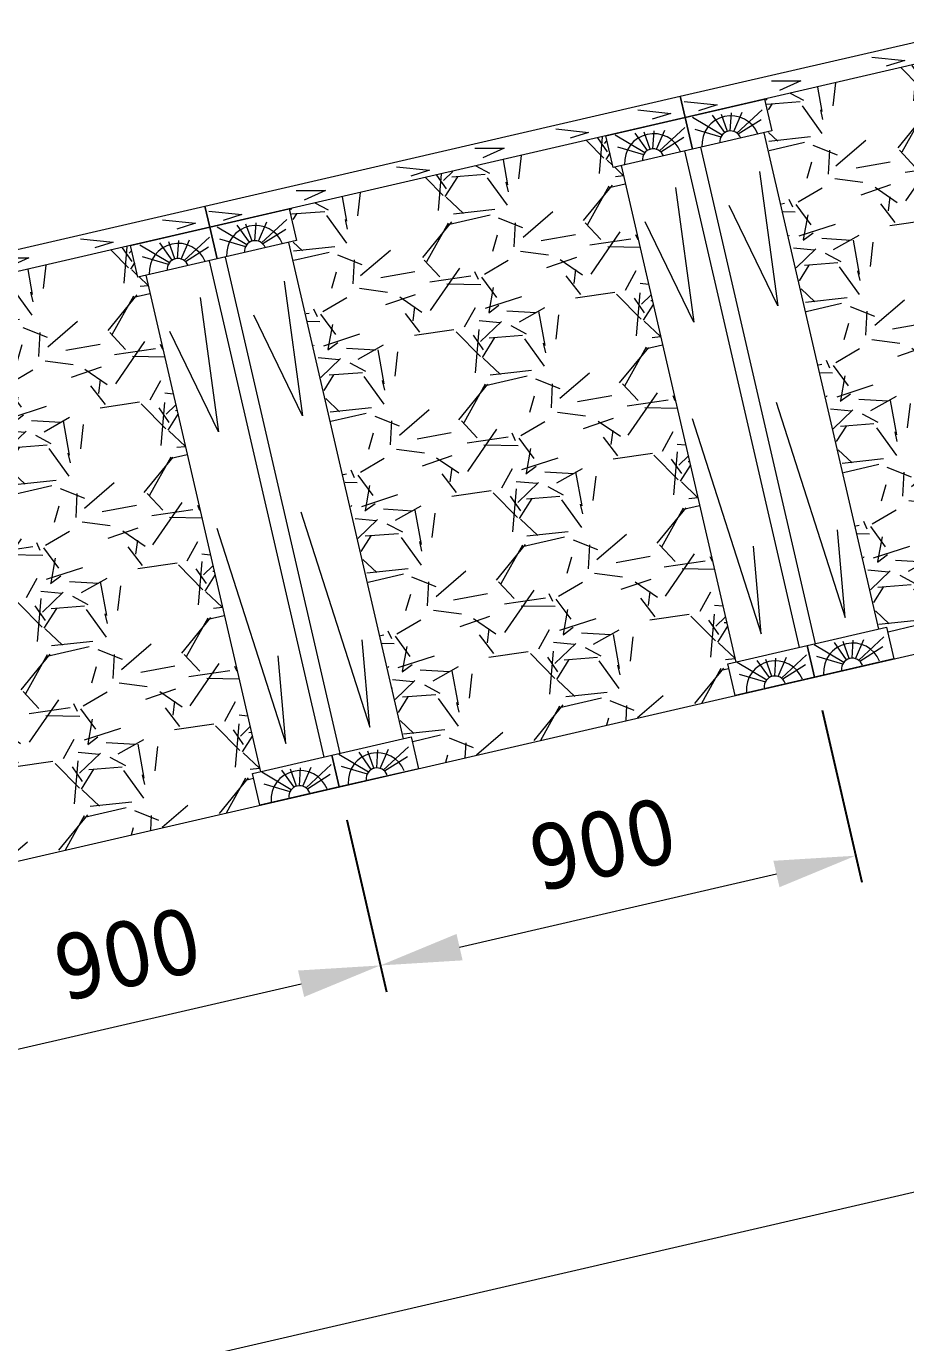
# Model space of a CAD drawing. Header units: millimetres. Extents: x 1757 to 4342, y -1901 to 53.
# Drawn here: x 3763.76 to 3779.98, y -524.61 to -500.32 of the extents above; entities that cross this region are included whole.
import ezdxf

# ---------------------------------------------------------------- set-up
doc = ezdxf.new("R2010")
doc.units = ezdxf.units.MM
doc.header["$LTSCALE"] = 0.1
doc.styles.add('стиль', font='TAHOMA.TTF')
doc.dimstyles.new('Копия DIN', dxfattribs={"dimtxt": 2, "dimasz": 2.5, "dimexe": 0.5, "dimexo": 0.625, "dimtad": 0, "dimdec": 0, "dimlfac": 100, "dimzin": 4, "dimdsep": 46, "dimtxsty": 'стиль', "dimcen": 2.5, "dimclre": 256, "dimclrt": 256, "dimadec": 0, "dimazin": 2, "dimtfac": 1, "dimtdec": 0, "dimtmove": 0, "dimatfit": 3, "dimfxl": 1.25, "dimtvp": 1, "dimtolj": 1, "dimtzin": 0, "dimlwd": 0, "dimarcsym": 0})

# ---------------------------------------------------------------- blocks, each defined once
blk = doc.blocks.new('223')
at = {"color": 7, "lineweight": 15}
for points in [[(3696.820343833757, -1073.215251530896), (3696.820984077176, -1073.615251530896), (3687.820984077176, -1073.615251530896), (3687.820632248237, -1073.215251530896), (3696.820343833757, -1073.215251530896)], [(3687.870451148361, -1073.322821691869), (3688.446153862564, -1073.520907086582), (3688.087514424971, -1073.54921320907)], [(3689.52205326575, -1073.313386317707), (3690.050576532691, -1073.4360117042), (3689.625866959328, -1073.520907086582)], [(3691.428500036754, -1073.303950943544), (3692.004202750957, -1073.502036338258), (3691.645563313365, -1073.530342460745)], [(3692.910218324802, -1073.29452706192), (3693.438741591743, -1073.417152448414), (3693.01403201838, -1073.502047830796)], [(3694.44665705773, -1073.285091687758), (3695.022359771932, -1073.483177082471), (3694.66372033434, -1073.511483204959)], [(3696.002911849634, -1073.285091687758), (3696.578614563836, -1073.483177082471), (3696.219975126244, -1073.511483204959)]]:
    blk.add_lwpolyline(points, dxfattribs=at)
blk = doc.blocks.new('*D402')
at = {"linetype": 'ByBlock', "lineweight": -2}
for p, q in [((3826.607603982076, -501.8162463849882), (3828.756116674037, -511.1224772758131)), ((3752.128420852812, -519.0131220654713), (3754.276494867881, -528.3174528379169))]:
    blk.add_line(p, q, dxfattribs=at)
at = {"color": 0, "linetype": 'ByBlock', "lineweight": 0}
blk.add_line((3827.182086049687, -510.9727188249362), (3755.625574437887, -527.4928412240083), dxfattribs=at)
at = {"color": 0, "lineweight": 15}
for points in [[(3827.125848286102, -510.72912630874), (3827.238323813273, -511.2163113411327), (3828.643641146866, -510.6352922434204)], [(3755.569336674301, -527.2492487078121), (3755.681812201472, -527.7364337402048), (3754.164019340709, -527.8302678055242)]]:
    blk.add_solid(points, dxfattribs=at)
at = {"layer": 'Defpoints', "color": 0, "lineweight": 15}
for p in [(3826.467009573111, -501.2072650944973), (3751.987826443848, -518.4041407749804), (3754.164019340709, -527.8302678055242)]:
    blk.add_point(p, dxfattribs=at)
at = {"lineweight": 0, "insert": (3791.122830269926, -518.0156354170174), "char_height": 1.2, "attachment_point": 5, "rotation": 13.000000000000274, "style": 'стиль'}
blk.add_mtext('\\A1;15000', dxfattribs=at)
blk = doc.blocks.new('*D409')
at = {"linetype": 'ByBlock', "lineweight": -2}
for p, q in [((3778.436412602014, -512.9394435981868), (3779.168487123307, -516.1104067253458)), ((3769.667082018947, -514.9640030872808), (3770.39915654024, -518.1349662144405))]:
    blk.add_line(p, q, dxfattribs=at)
at = {"color": 0, "linetype": 'ByBlock', "lineweight": 0}
blk.add_line((3771.748236110246, -517.3103546005322), (3777.594456498957, -515.9606482744691), dxfattribs=at)
at = {"color": 0, "lineweight": 0}
for points in [[(3777.538218735371, -515.7170557582729), (3777.650694262543, -516.2042407906654), (3779.056011596135, -515.6232216929533)], [(3771.69199834666, -517.0667620843359), (3771.804473873832, -517.5539471167284), (3770.286681013068, -517.647781182048)]]:
    blk.add_solid(points, dxfattribs=at)
at = {"layer": 'Defpoints', "color": 0, "lineweight": 0}
for p in [(3778.295818193049, -512.3304623076959), (3769.526487609982, -514.35502179679), (3779.056011596135, -515.6232216929533)]:
    blk.add_point(p, dxfattribs=at)
at = {"lineweight": 0, "insert": (3774.390346330741, -515.4183568300455), "char_height": 1.2, "attachment_point": 5, "rotation": 13.000000000000274, "style": 'стиль'}
blk.add_mtext('\\A1;900', dxfattribs=at)
blk = doc.blocks.new('*D410')
at = {"linetype": 'ByBlock', "lineweight": -2}
for p, q in [((3769.667082018947, -514.9640030872814), (3770.39915654024, -518.1349662144399)), ((3760.89775143588, -516.9885625763759), (3761.629825957173, -520.1595257035347))]:
    blk.add_line(p, q, dxfattribs=at)
at = {"color": 0, "linetype": 'ByBlock', "lineweight": 0}
blk.add_line((3762.978905527179, -519.3349140896263), (3768.82512591589, -517.9852077635633), dxfattribs=at)
at = {"color": 0, "lineweight": 0}
for points in [[(3768.768888152304, -517.741615247367), (3768.881363679476, -518.2288002797595), (3770.286681013068, -517.6477811820474)], [(3762.922667763592, -519.09132157343), (3763.035143290765, -519.5785066058226), (3761.517350430001, -519.6723406711421)]]:
    blk.add_solid(points, dxfattribs=at)
at = {"layer": 'Defpoints', "color": 0, "lineweight": 0}
for p in [(3769.526487609982, -514.3550217967905), (3760.757157026915, -516.379581285885), (3770.286681013068, -517.6477811820474)]:
    blk.add_point(p, dxfattribs=at)
at = {"lineweight": 0, "insert": (3765.621015747673, -517.4429163191396), "char_height": 1.2, "attachment_point": 5, "rotation": 13.000000000000274, "style": 'стиль'}
blk.add_mtext('\\A1;900', dxfattribs=at)

msp = doc.modelspace()

# ---------------------------------------------------------------- hatches: boundary and pattern name
at = {"lineweight": 0}
h = msp.add_hatch(dxfattribs=at)
h.set_pattern_fill('GRAVEL', scale=0.12, angle=13, style=0)
h.set_pattern_definition([(241.0128, (-4.833270692016413, -269.8718905541328), (-17.58819494249036, -32.21416363058341), [0.4100652, -40.5966]), (197.9697, (-5.031994806824059, -270.2305871231069), (34.95297116549519, 11.19768207267192), [0.7036859999999999, -69.6648]), (145.5104, (-5.701354180768249, -270.4476844093936), (37.24094428247516, -25.81220829623099), [0.4961783999999999, -49.12164]), (280.2737000000001, (-6.688194660770023, -271.4575582160795), (-10.74314479849951, 60.08322787251495), [0.640806, -63.43968]), (305.8337, (-6.573906789480134, -272.0880895152836), (-23.07725638678619, 32.21031595157609), [0.6283608, -62.20776]), (10.27370000000003, (-6.206042738291217, -272.5975146421108), (-60.08322787251495, -10.7431447984995), [0.6408059999999993, -63.43967999999995]), (50.6942, (-5.575511439087222, -272.4832267708211), (-31.75196181481455, -38.61223930807346), [0.8474327999999999, -83.89572000000001]), (85.2553, (-5.038698486763678, -271.8275039990511), (5.704879012209489, 70.13694330911872), [0.800064, -79.20636]), (134.4296, (-4.972520793576223, -271.0301819445936), (-32.67249587382036, 33.12318611124353), [0.6429756, -63.6546]), (188.2364, (-5.422624735352656, -270.5710251417503), (33.35429824975815, 4.572300939786578), [0.7340555999999997, -35.96867999999998]), (235.3974, (-6.149108941417126, -270.6761837378746), (-28.09641142421381, -40.89644704212396), [0.9492936, -93.98016]), (151.8141, (-3.741156994742596, -270.8084627101505), (-24.90304501330312, 13.01969969616186), [0.324006, -32.07671999999999]), (184.4692, (-4.026742948294668, -270.6554231782191), (39.97968559453464, 2.973672089783056), [0.6164183999999997, -61.02551999999999]), (238, (-4.641288464196805, -270.7034569422232), (0.6856503462908407, -2.969877933153356), [0.4310508, -3.879468]), (216.1986, (-4.931458158856458, -270.3950669042821), (13.47814222086082, 9.368051587626155), [0.2321292, -22.98071999999999]), (304.8014, (-5.118780231469827, -270.5321588599609), (-5.02683580692459, 8.223994317254894), [0.3282791999999999, -16.08576]), (43.96380000000001, (-4.931419951807129, -270.8017208231619), (7.538327769717316, 7.996714812762255), [0.5331839999999998, -17.23955999999999]), (174.5651, (-4.547646531415012, -270.4315840049439), (6.625412419377722, -1.598573287552151), [0.3855444, -9.253079999999999]), (29.38950000000002, (-6.841310606799652, -270.9298363318721), (27.64186779806208, 15.76613325918954), [0.5401056000000001, -53.47056]), (83.3462, (-6.370713554712438, -270.6647816956801), (-4.337338442745307, -35.41122894575053), [0.4531188, -44.85863999999999]), (306.1986, (-4.684776694142784, -269.8376080134508), (-9.368051587626155, 13.47814222086083), [0.4642559999999997, -22.74863999999998]), (356.6105, (-4.410592782785443, -270.2122521586776), (-31.75576412274719, 2.053109420490301), [0.5401055999999997, -53.47055999999998]), (352.444, (-6.416207102342923, -272.7711619055007), (-16.22071818296562, 2.511494384145234), [0.520842, -25.52124]), (307.7751, (-5.899887260330161, -272.8396505727662), (-22.39152062980837, 29.2404182836118), [0.4364063999999998, -43.20431999999997]), (79.80140000000002, (-3.969427080928199, -272.8006314627798), (2.511520330436808, 16.22075750093006), [0.4642559999999999, -22.74864]), (30.354, (-3.887225397390011, -272.3437092199163), (-35.86584241260537, -20.79296297022307), [0.5109395999999999, -50.58287999999999]), (82.44400000000002, (-5.424668260086037, -273.1366003614635), (-2.511494384145243, -16.22071818296562), [0.2604216, -25.78176]), (114.3098999999999, (-4.14761987837619, -272.8417705115983), (-5.712459769435964, 11.19383435435863), [0.155418, -15.3864]), (178.9638, (-4.21160121863295, -272.7001330218613), (9.595295760355823, -0.912920931238967), [0.6283607999999994, -11.93885999999999]), (199.0090000000001, (-4.839859750808046, -272.6887691867162), (29.01310656745176, 9.826371047746605), [0.5823204, -57.64968]), (316.6901, (-4.869711378579723, -271.0690100193337), (-4.341181280596862, 5.254103135894768), [0.4395888, -10.550136]), (6.157199999999976, (-4.549842884345708, -271.3705435491383), (51.85928792457701, 5.716282134958152), [0.7674683999999999, -75.97919999999999]), (73.94540000000002, (-3.786803370569942, -271.2882272444523), (-7.079947942851582, -23.53170701369902), [0.3138096, -31.06728]), (103, (-3.700017945924174, -270.9866555075984), (-3.655530771105497, 2.284229143825296), [0.1828799999999998, -2.865119999999997]), (133.2564, (-4.919826874366208, -272.6133858042649), (16.67904792711359, -18.04655177516438), [0.4234403999999999, -41.92068]), (61.01279999999999, (-5.209996569025861, -272.3049957663239), (17.58819494249036, 32.21416363058342), [0.8201316, -40.18656]), (13, (-4.812548339410114, -271.5876026283756), (2.284229143825296, 3.655530771105497), [0.79248, -2.25552]), (338.3048000000001, (-4.04037955046897, -271.4093334168292), (-34.4983042691495, 13.93266542230372), [0.4819319999999997, -47.71115999999996]), (267.0546, (-3.592586582770764, -271.5874880072279), (-0.2272777458141597, -12.56520069209301), [0.4437948, -21.74604]), (220.646, (-3.615390667159772, -272.0306972338186), (-49.5711869233747, -42.72617913639834), [0.7225739999999999, -71.535]), (188.4261, (-4.163643868727377, -272.5013707000043), (-39.29409583524728, -5.943597041274939), [0.7644347999999997, -75.67895999999998]), (188.4261, (-4.163643868727377, -272.5013707000043), (-39.29409583524728, -5.943597041274939), [0.7644347999999997, -75.67895999999998])])
h.paths.add_polyline_path([(3781.942756928123, -500.6149509131329), (3784.301708317078, -510.9400976315295), (3785.598826002993, -510.6406344177057), (3785.463446038494, -510.0542393676186), (3785.610076513323, -510.0203870551308), (3783.497715072005, -500.8707444342934), (3783.350350581253, -500.9047662077095), (3783.215598820689, -500.3210922078073)])
h.paths.add_polyline_path([(3782.626337710518, -511.3268874129309), (3780.267386321563, -501.0017406945346), (3777.396745166589, -501.6644804253536), (3777.533656315155, -502.2575077622863), (3777.384485569535, -502.2919465424965), (3779.493886990551, -511.4287679068062), (3779.631561751506, -511.3969831837811), (3779.767742348305, -511.986846153365)])
h = msp.add_hatch(dxfattribs=at)
h.set_pattern_fill('GRAVEL', scale=0.12, angle=13, style=0)
h.set_pattern_definition([(241.0128, (-13.60260127508309, -271.8964500432276), (-17.58819494249036, -32.21416363058341), [0.4100652, -40.5966]), (197.9697, (-13.80132538989074, -272.2551466122017), (34.95297116549519, 11.19768207267192), [0.7036859999999999, -69.6648]), (145.5104, (-14.47068476383492, -272.4722438984882), (37.24094428247516, -25.81220829623099), [0.4961783999999999, -49.12164]), (280.2737000000001, (-15.45752524383624, -273.4821177051742), (-10.74314479849951, 60.08322787251495), [0.640806, -63.43968]), (305.8337, (-15.34323737254681, -274.1126490043783), (-23.07725638678619, 32.21031595157609), [0.6283608, -62.20776]), (10.27370000000003, (-14.97537332135789, -274.6220741312055), (-60.08322787251495, -10.7431447984995), [0.6408059999999993, -63.43967999999995]), (50.6942, (-14.3448420221539, -274.5077862599157), (-31.75196181481455, -38.61223930807346), [0.8474327999999999, -83.89572000000001]), (85.2553, (-13.80802906983035, -273.8520634881459), (5.704879012209489, 70.13694330911872), [0.800064, -79.20636]), (134.4296, (-13.7418513766429, -273.0547414336883), (-32.67249587382036, 33.12318611124353), [0.6429756, -63.6546]), (188.2364, (-14.19195531841933, -272.5955846308449), (33.35429824975815, 4.572300939786578), [0.7340555999999997, -35.96867999999998]), (235.3974, (-14.9184395244838, -272.7007432269693), (-28.09641142421381, -40.89644704212396), [0.9492936, -93.98016]), (151.8141, (-12.51048757780927, -272.8330221992452), (-24.90304501330312, 13.01969969616186), [0.324006, -32.07671999999999]), (184.4692, (-12.79607353136134, -272.6799826673138), (39.97968559453464, 2.973672089783056), [0.6164183999999997, -61.02551999999999]), (238, (-13.41061904726348, -272.7280164313179), (0.6856503462908407, -2.969877933153356), [0.4310508, -3.879468]), (216.1986, (-13.70078874192313, -272.4196263933768), (13.47814222086082, 9.368051587626155), [0.2321292, -22.98071999999999]), (304.8014, (-13.8881108145365, -272.5567183490556), (-5.02683580692459, 8.223994317254894), [0.3282791999999999, -16.08576]), (43.96380000000001, (-13.70075053487381, -272.8262803122565), (7.538327769717316, 7.996714812762255), [0.5331839999999998, -17.23955999999999]), (174.5651, (-13.31697711448169, -272.4561434940387), (6.625412419377722, -1.598573287552151), [0.3855444, -9.253079999999999]), (29.38950000000002, (-15.61064118986633, -272.9543958209669), (27.64186779806208, 15.76613325918954), [0.5401056000000001, -53.47056]), (83.3462, (-15.14004413777911, -272.6893411847748), (-4.337338442745307, -35.41122894575053), [0.4531188, -44.85863999999999]), (306.1986, (-13.45410727720946, -271.8621675025455), (-9.368051587626155, 13.47814222086083), [0.4642559999999997, -22.74863999999998]), (356.6105, (-13.17992336585212, -272.2368116477722), (-31.75576412274719, 2.053109420490301), [0.5401055999999997, -53.47055999999998]), (352.444, (-15.1855376854096, -274.7957213945954), (-16.22071818296562, 2.511494384145234), [0.520842, -25.52124]), (307.7751, (-14.66921784339684, -274.8642100618608), (-22.39152062980837, 29.2404182836118), [0.4364063999999998, -43.20431999999997]), (79.80140000000002, (-12.73875766399487, -274.8251909518746), (2.511520330436808, 16.22075750093006), [0.4642559999999999, -22.74864]), (30.354, (-12.65655598045669, -274.368268709011), (-35.86584241260537, -20.79296297022307), [0.5109395999999999, -50.58287999999999]), (82.44400000000002, (-14.19399884315271, -275.1611598505582), (-2.511494384145243, -16.22071818296562), [0.2604216, -25.78176]), (114.3098999999999, (-12.91695046144287, -274.8663300006929), (-5.712459769435964, 11.19383435435863), [0.155418, -15.3864]), (178.9638, (-12.98093180169963, -274.7246925109561), (9.595295760355823, -0.912920931238967), [0.6283607999999994, -11.93885999999999]), (199.0090000000001, (-13.60919033387472, -274.7133286758108), (29.01310656745176, 9.826371047746605), [0.5823204, -57.64968]), (316.6901, (-13.6390419616464, -273.0935695084283), (-4.341181280596862, 5.254103135894768), [0.4395888, -10.550136]), (6.157199999999976, (-13.31917346741193, -273.3951030382331), (51.85928792457701, 5.716282134958152), [0.7674683999999999, -75.97919999999999]), (73.94540000000002, (-12.55613395363662, -273.312786733547), (-7.079947942851582, -23.53170701369902), [0.3138096, -31.06728]), (103, (-12.46934852899085, -273.0112149966931), (-3.655530771105497, 2.284229143825296), [0.1828799999999998, -2.865119999999997]), (133.2564, (-13.68915745743288, -274.6379452933596), (16.67904792711359, -18.04655177516438), [0.4234403999999999, -41.92068]), (61.01279999999999, (-13.97932715209254, -274.3295552554187), (17.58819494249036, 32.21416363058342), [0.8201316, -40.18656]), (13, (-13.58187892247679, -273.6121621174703), (2.284229143825296, 3.655530771105497), [0.79248, -2.25552]), (338.3048000000001, (-12.80971013353565, -273.4338929059239), (-34.4983042691495, 13.93266542230372), [0.4819319999999997, -47.71115999999996]), (267.0546, (-12.36191716583744, -273.6120474963226), (-0.2272777458141597, -12.56520069209301), [0.4437948, -21.74604]), (220.646, (-12.38472125022645, -274.0552567229133), (-49.5711869233747, -42.72617913639834), [0.7225739999999999, -71.535]), (188.4261, (-12.93297445179405, -274.525930189099), (-39.29409583524728, -5.943597041274939), [0.7644347999999997, -75.67895999999998]), (188.4261, (-12.93297445179405, -274.525930189099), (-39.29409583524728, -5.943597041274939), [0.7644347999999997, -75.67895999999998])])
h.paths.add_polyline_path([(3768.627414583522, -503.6890399144485), (3768.764325732088, -504.2820672513811), (3768.615154986469, -504.3165060315913), (3770.724556407485, -513.4533273959008), (3770.862231168438, -513.4215426728757), (3770.998411765238, -514.0114056424596), (3776.829495419925, -512.6651939068), (3776.694115455427, -512.078798856713), (3776.840745930257, -512.0449465442254), (3774.728384488938, -502.895303923388), (3774.581019998187, -502.9293256968041), (3774.446268237622, -502.3456516969021)])
h = msp.add_hatch(dxfattribs=at)
h.set_pattern_fill('GRAVEL', scale=0.12, angle=13, style=0)
h.set_pattern_definition([(241.0128, (-22.37193185815022, -273.9210095323223), (-17.58819494249036, -32.21416363058341), [0.4100652, -40.5966]), (197.9697, (-22.57065597295787, -274.2797061012965), (34.95297116549519, 11.19768207267192), [0.7036859999999999, -69.6648]), (145.5104, (-23.24001534690206, -274.496803387583), (37.24094428247516, -25.81220829623099), [0.4961783999999999, -49.12164]), (280.2737000000001, (-24.22685582690337, -275.5066771942689), (-10.74314479849951, 60.08322787251495), [0.640806, -63.43968]), (305.8337, (-24.11256795561394, -276.1372084934732), (-23.07725638678619, 32.21031595157609), [0.6283608, -62.20776]), (10.27370000000003, (-23.74470390442502, -276.6466336203003), (-60.08322787251495, -10.7431447984995), [0.6408059999999993, -63.43967999999995]), (50.6942, (-23.11417260522103, -276.5323457490106), (-31.75196181481455, -38.61223930807346), [0.8474327999999999, -83.89572000000001]), (85.2553, (-22.57735965289748, -275.8766229772406), (5.704879012209489, 70.13694330911872), [0.800064, -79.20636]), (134.4296, (-22.51118195971003, -275.0793009227831), (-32.67249587382036, 33.12318611124353), [0.6429756, -63.6546]), (188.2364, (-22.96128590148646, -274.6201441199397), (33.35429824975815, 4.572300939786578), [0.7340555999999997, -35.96867999999998]), (235.3974, (-23.68777010755093, -274.725302716064), (-28.09641142421381, -40.89644704212396), [0.9492936, -93.98016]), (151.8141, (-21.2798181608764, -274.8575816883399), (-24.90304501330312, 13.01969969616186), [0.324006, -32.07671999999999]), (184.4692, (-21.56540411442847, -274.7045421564086), (39.97968559453464, 2.973672089783056), [0.6164183999999997, -61.02551999999999]), (238, (-22.17994963033061, -274.7525759204126), (0.6856503462908407, -2.969877933153356), [0.4310508, -3.879468]), (216.1986, (-22.47011932499026, -274.4441858824716), (13.47814222086082, 9.368051587626155), [0.2321292, -22.98071999999999]), (304.8014, (-22.65744139760363, -274.5812778381503), (-5.02683580692459, 8.223994317254894), [0.3282791999999999, -16.08576]), (43.96380000000001, (-22.47008111794094, -274.8508398013513), (7.538327769717316, 7.996714812762255), [0.5331839999999998, -17.23955999999999]), (174.5651, (-22.08630769754882, -274.4807029831334), (6.625412419377722, -1.598573287552151), [0.3855444, -9.253079999999999]), (29.38950000000002, (-24.37997177293346, -274.9789553100616), (27.64186779806208, 15.76613325918954), [0.5401056000000001, -53.47056]), (83.3462, (-23.90937472084624, -274.7139006738695), (-4.337338442745307, -35.41122894575053), [0.4531188, -44.85863999999999]), (306.1986, (-22.22343786027659, -273.8867269916403), (-9.368051587626155, 13.47814222086083), [0.4642559999999997, -22.74863999999998]), (356.6105, (-21.94925394891925, -274.2613711368671), (-31.75576412274719, 2.053109420490301), [0.5401055999999997, -53.47055999999998]), (352.444, (-23.95486826847673, -276.8202808836902), (-16.22071818296562, 2.511494384145234), [0.520842, -25.52124]), (307.7751, (-23.43854842646397, -276.8887695509557), (-22.39152062980837, 29.2404182836118), [0.4364063999999998, -43.20431999999997]), (79.80140000000002, (-21.50808824706201, -276.8497504409693), (2.511520330436808, 16.22075750093006), [0.4642559999999999, -22.74864]), (30.354, (-21.42588656352382, -276.3928281981057), (-35.86584241260537, -20.79296297022307), [0.5109395999999999, -50.58287999999999]), (82.44400000000002, (-22.96332942621984, -277.1857193396529), (-2.511494384145243, -16.22071818296562), [0.2604216, -25.78176]), (114.3098999999999, (-21.68628104451, -276.8908894897877), (-5.712459769435964, 11.19383435435863), [0.155418, -15.3864]), (178.9638, (-21.75026238476676, -276.7492520000509), (9.595295760355823, -0.912920931238967), [0.6283607999999994, -11.93885999999999]), (199.0090000000001, (-22.37852091694185, -276.7378881649056), (29.01310656745176, 9.826371047746605), [0.5823204, -57.64968]), (316.6901, (-22.40837254471353, -275.1181289975232), (-4.341181280596862, 5.254103135894768), [0.4395888, -10.550136]), (6.157199999999976, (-22.08850405047906, -275.4196625273278), (51.85928792457701, 5.716282134958152), [0.7674683999999999, -75.97919999999999]), (73.94540000000002, (-21.32546453670375, -275.3373462226417), (-7.079947942851582, -23.53170701369902), [0.3138096, -31.06728]), (103, (-21.23867911205798, -275.0357744857879), (-3.655530771105497, 2.284229143825296), [0.1828799999999998, -2.865119999999997]), (133.2564, (-22.45848804050001, -276.6625047824544), (16.67904792711359, -18.04655177516438), [0.4234403999999999, -41.92068]), (61.01279999999999, (-22.74865773515967, -276.3541147445134), (17.58819494249036, 32.21416363058342), [0.8201316, -40.18656]), (13, (-22.35120950554392, -275.6367216065651), (2.284229143825296, 3.655530771105497), [0.79248, -2.25552]), (338.3048000000001, (-21.57904071660278, -275.4584523950186), (-34.4983042691495, 13.93266542230372), [0.4819319999999997, -47.71115999999996]), (267.0546, (-21.13124774890457, -275.6366069854173), (-0.2272777458141597, -12.56520069209301), [0.4437948, -21.74604]), (220.646, (-21.15405183329358, -276.079816212008), (-49.5711869233747, -42.72617913639834), [0.7225739999999999, -71.535]), (188.4261, (-21.70230503486118, -276.5504896781937), (-39.29409583524728, -5.943597041274939), [0.7644347999999997, -75.67895999999998]), (188.4261, (-21.70230503486118, -276.5504896781937), (-39.29409583524728, -5.943597041274939), [0.7644347999999997, -75.67895999999998])])
h.paths.add_polyline_path([(3759.858084000455, -505.7135994035433), (3759.994995149021, -506.306626740476), (3759.845824403402, -506.3410655206859), (3761.955225824418, -515.4778868849957), (3762.092900585371, -515.4461021619705), (3762.229081182171, -516.0359651315545), (3768.060164836858, -514.6897533958949), (3767.92478487236, -514.1033583458078), (3768.07141534719, -514.06950603332), (3765.959053905871, -504.9198634124826), (3765.81168941512, -504.9538851858987), (3765.676937654555, -504.3702111859969)])

# ---------------------------------------------------------------- linework, layer by layer
at = {"color": 7, "lineweight": 15}
for p, q in [((3777.36170723707, -502.2830777364794), (3779.476247147902, -511.4421563454608)), ((3775.900152139892, -502.6205043179951), (3778.014692050724, -511.7795829269766)), ((3776.192463159327, -502.553019001692), (3778.307003070159, -511.7120976106734)), ((3774.73090806215, -502.8904455832079), (3776.845447972982, -512.0495241921893)), ((3768.592376654003, -504.307637225574), (3770.706916564835, -513.4667158345557)), ((3767.130821556825, -504.6450638070897), (3769.245361467657, -513.8041424160714)), ((3767.423132576261, -504.5775784907863), (3769.537672487092, -513.7366570997682)), ((3765.961577479083, -504.9150050723027), (3768.076117389915, -514.0740836812842))]:
    msp.add_line(p, q, dxfattribs=at)
at = {"color": 7, "lineweight": 0}
msp.add_line((3731.628336487782, -523.1044993933758), (3782.627161449657, -511.3304929248989), dxfattribs=at)
at = {"color": 7, "lineweight": 15}
for points in [[(3780.266241694859, -500.9967306554537), (3775.911337017004, -502.0021396209544), (3775.82101378368, -501.612470739331), (3780.177150383357, -500.6067773622676)], [(3779.35636518091, -500.8873031288198), (3779.961872190236, -500.9508066751507), (3779.618792150292, -501.0590636331683)], [(3777.500903014502, -501.3253538861413), (3778.043464974333, -501.3259445257794), (3777.648737985597, -501.5042029113293)], [(3775.893753849749, -501.7060770699384), (3776.499260859074, -501.7695806162698), (3776.156180819131, -501.8778375742872)], [(3777.37289211418, -501.6647130394571), (3777.507862746787, -502.2493350783278), (3776.04630764961, -502.5867616598438), (3775.911337017003, -502.0021396209726), (3777.37289211418, -501.6647130394571)], [(3775.911337017003, -502.0021396209726), (3776.04630764961, -502.5867616598438), (3774.584752552432, -502.9241882413593), (3774.449781919825, -502.3395662024885), (3775.911337017003, -502.0021396209726)], [(3776.047370194886, -501.9962040470892), (3776.594220450738, -502.3220853731115)], [(3776.643697796173, -502.2800305803102), (3776.417048221281, -501.9621596005658)], [(3776.691931416694, -502.2590723508773), (3776.577764591767, -501.945377811354)], [(3776.74261063876, -502.2514204808912), (3776.765837056436, -501.9196248925715)], [(3776.807340123921, -502.2607084894638), (3776.961044106306, -501.9054614289129)], [(3777.329456804909, -501.859471647594), (3776.865568435347, -502.2903159909837)], [(3775.381212428293, -502.5899560108672), (3775.534916410678, -502.2347089503163)], [(3775.903329109282, -502.1887191689974), (3775.43944073972, -502.6195635123871)], [(3776.088245401877, -502.2167200383), (3776.569719664236, -502.358372235257)], [(3777.310988193141, -502.0442672765656), (3776.889867066536, -502.3113999125047)], [(3774.621242499259, -502.3254515684929), (3775.168092755111, -502.6513328945149)], [(3775.217570100546, -502.6092781017136), (3774.990920525654, -502.2914071219687)], [(3775.265803721068, -502.5883198722812), (3775.15163689614, -502.2746253327574)], [(3775.316482943133, -502.5806680022948), (3775.339709360808, -502.2488724139747)], [(3775.884860497515, -502.3735147979691), (3775.463739370909, -502.6406474339082)], [(3774.662117706249, -502.5459675597034), (3775.143591968609, -502.6876197566602)], [(3777.284072198038, -502.9980292998765), (3777.621707296749, -505.4809874508613), (3776.722699412075, -503.6280402817875)], [(3775.733294176925, -503.2971865723097), (3776.070929275636, -505.780144723294), (3775.171921390961, -503.9271975542207)], [(3768.603561531114, -503.6892725285514), (3768.73853216372, -504.2738945674226), (3767.276977066543, -504.6113211489386), (3767.142006433936, -504.0266991100674), (3768.603561531114, -503.6892725285514)], [(3767.973280055693, -504.275979969986), (3767.996506473368, -503.9441843816661)], [(3768.038009540854, -504.2852679785582), (3768.191713523239, -503.9300209180075)], [(3768.560126221842, -503.8840311366888), (3768.09623785228, -504.3148754800785)], [(3767.142006433936, -504.0266991100674), (3767.276977066543, -504.6113211489386), (3765.815421969365, -504.9487477304541), (3765.680451336758, -504.3641256915834), (3767.142006433936, -504.0266991100674)], [(3767.278039611819, -504.0207635361841), (3767.824889867671, -504.3466448622061)], [(3767.874367213106, -504.3045900694052), (3767.647717638214, -503.9867190896604)], [(3767.922600833627, -504.2836318399721), (3767.8084340087, -503.9699373004488)], [(3768.541657610074, -504.0688267656609), (3768.120536483469, -504.3359594015996)], [(3765.851911916192, -504.3500110575875), (3766.398762172043, -504.6758923836095)], [(3766.448239517479, -504.6338375908089), (3766.221589942587, -504.315966611064)], [(3766.496473138001, -504.612879361376), (3766.382306313073, -504.299184821852)], [(3766.547152360066, -504.6052274913897), (3766.570378777741, -504.2734319030693)], [(3766.611881845226, -504.6145154999621), (3766.765585827611, -504.2592684394109)], [(3767.133998526215, -504.2132786580922), (3766.670110156653, -504.6441230014817)], [(3767.115529914448, -504.3980742870639), (3766.694408787842, -504.665206923003)], [(3767.318914818809, -504.2412795273948), (3767.800389081169, -504.3829317243518)], [(3765.892787123182, -504.5705270487982), (3766.374261385542, -504.712179245755)], [(3768.514741614971, -505.0225887889713), (3768.852376713682, -507.5055469399559), (3767.953368829008, -505.6525997708821)], [(3766.963963593858, -505.3217460614043), (3767.301598692568, -507.8047042123889), (3766.402590807894, -505.9517570433155)], [(3777.589393280891, -507.2545834120966), (3778.860452361906, -511.2293112954425), (3778.722844224946, -509.6126810425357)], [(3776.038615259778, -507.5537406845295), (3777.309674340794, -511.5284685678752), (3777.172066203833, -509.9118383149686)], [(3768.820062697824, -509.2791429011914), (3770.091121778839, -513.2538707845373), (3769.953513641879, -511.6372405316305)], [(3767.26928467671, -509.5783001736244), (3768.540343757727, -513.55302805697), (3768.402735620766, -511.9363978040634)], [(3779.622402657619, -511.4084136873092), (3779.757373290226, -511.9930357261802), (3778.295818193049, -512.3304623076959), (3778.160847560442, -511.745840268825), (3779.622402657619, -511.4084136873092)], [(3778.88945980154, -512.0074945259456), (3778.662810226649, -511.689623546201)], [(3778.937693422063, -511.9865362965128), (3778.823526597135, -511.6728417569892)], [(3778.988372644129, -511.9788844265266), (3779.011599061803, -511.6470888382067)], [(3779.053102129289, -511.988172435099), (3779.206806111674, -511.6329253745479)], [(3779.575218810277, -511.5869355932294), (3779.111330440714, -512.0177799366187)], [(3778.160847560442, -511.745840268825), (3778.295818193049, -512.3304623076959), (3776.83426309587, -512.6678888892119), (3776.699292463264, -512.0832668503409), (3778.160847560442, -511.745840268825)], [(3777.626974433661, -512.3174199565027), (3777.780678416047, -511.9621728959513)], [(3778.149091114651, -511.9161831146329), (3777.685202745089, -512.3470274580221)], [(3778.293132200254, -511.7236679927242), (3778.839982456106, -512.0495493187472)], [(3778.334007407244, -511.9441839839347), (3778.815481669603, -512.0858361808922)], [(3779.556750198509, -511.7717312222006), (3779.135629071904, -512.0388638581397)], [(3776.867004504626, -512.0529155141279), (3777.413854760479, -512.3787968401501)], [(3777.463332105915, -512.336742047349), (3777.236682531021, -512.0188710676042)], [(3777.511565726435, -512.3157838179164), (3777.397398901508, -512.0020892783926)], [(3777.562244948502, -512.3081319479301), (3777.585471366177, -511.9763363596102)], [(3778.130622502883, -512.1009787436041), (3777.709501376276, -512.3681113795432)], [(3776.907879711617, -512.2734315053384), (3777.389353973976, -512.4150837022956)], [(3770.853072074552, -513.4329731764041), (3770.988042707159, -514.0175952152748), (3769.526487609982, -514.3550217967908), (3769.391516977375, -513.7703997579198), (3770.853072074552, -513.4329731764041)], [(3770.283771546222, -514.0127319241936), (3770.437475528607, -513.6574848636427)], [(3770.80588822721, -513.611495082324), (3770.341999857647, -514.0423394257135)], [(3769.391516977375, -513.7703997579198), (3769.526487609982, -514.3550217967908), (3768.064932512803, -514.6924483783067), (3767.929961880197, -514.1078263394357), (3769.391516977375, -513.7703997579198)], [(3769.523801617187, -513.7482274818188), (3770.070651873039, -514.0741088078415)], [(3770.120129218474, -514.0320540150404), (3769.893479643581, -513.7141830352956)], [(3770.168362838996, -514.0110957856076), (3770.054196014068, -513.697401246084)], [(3770.219042061061, -514.0034439156215), (3770.242268478736, -513.6716483273016)], [(3770.787419615442, -513.7962907112955), (3770.366298488837, -514.0634233472346)], [(3768.097673921559, -514.077475003223), (3768.644524177412, -514.403356329245)], [(3768.694001522847, -514.3613015364441), (3768.467351947955, -514.043430556699)], [(3768.742235143368, -514.340343307011), (3768.62806831844, -514.0266487674875)], [(3768.792914365435, -514.3326914370249), (3768.816140783109, -514.0008958487048)], [(3768.857643850594, -514.3419794455973), (3769.011347832979, -513.9867323850461)], [(3769.379760531583, -513.9407426037275), (3768.915872162021, -514.371586947117)], [(3769.361291919816, -514.1255382326989), (3768.940170793209, -514.392670868638)], [(3769.564676824178, -513.9687434730298), (3770.046151086536, -514.110395669987)], [(3768.13854912855, -514.2979909944337), (3768.620023390909, -514.4396431913905)]]:
    msp.add_lwpolyline(points, dxfattribs=at)
for centre, radius, start, end in [((3776.754709793601, -502.5085523202935), 0.5367129526174379, 21.9125238700139, 184.0874761300073), ((3775.328582097975, -502.8377998416969), 0.5367129526174379, 21.9125238700139, 184.0874761300073), ((3776.746917905365, -502.4516011236946), 0.2002269769505321, 20.43413259689379, 185.5658674031199), ((3775.320790209737, -502.780848645098), 0.2002269769505321, 20.43413259689379, 185.5658674031199), ((3767.985379210534, -504.5331118093881), 0.5367129526174379, 21.9125238700139, 184.0874761300073), ((3766.559251514907, -504.8623593307917), 0.5367129526174379, 21.9125238700139, 184.0874761300073), ((3767.977587322298, -504.4761606127889), 0.2002269769505321, 20.43413259689379, 185.5658674031199), ((3766.55145962667, -504.8054081341928), 0.2002269769505321, 20.43413259689379, 185.5658674031199), ((3779.00047179897, -512.2360162659292), 0.5367129526174379, 21.9125238700139, 184.0874761300073), ((3777.574344103343, -512.5652637873321), 0.5367129526174379, 21.9125238700139, 184.0874761300073), ((3778.992679910733, -512.17906506933), 0.2002269769505321, 20.43413259689379, 185.5658674031199), ((3777.566552215106, -512.5083125907335), 0.2002269769505321, 20.43413259689379, 185.5658674031199), ((3770.231141215902, -514.2605757550235), 0.5367129526174379, 21.9125238700139, 184.0874761300073), ((3768.805013520276, -514.5898232764274), 0.5367129526174379, 21.9125238700139, 184.0874761300073), ((3770.223349327666, -514.2036245584244), 0.2002269769505321, 20.43413259689379, 185.5658674031199), ((3768.797221632039, -514.532872079828), 0.2002269769505321, 20.43413259689379, 185.5658674031199)]:
    msp.add_arc(centre, radius, start, end, dxfattribs=at)

# ---------------------------------------------------------------- block references
at = {"color": 7, "lineweight": 0, "rotation": 13.00000000000027}
for p in [(-67.67124752922064, -287.5073555210826), (-76.44057811228777, -289.5319150101773)]:
    msp.add_blockref('223', p, dxfattribs=at)

# ---------------------------------------------------------------- dimensions: what is measured, and where the dimension line sits
at = {"color": 7, "lineweight": 0}
dim = msp.add_linear_dim(base=(3754.164019340709, -527.8302678055242), p1=(3826.467009573111, -501.2072650944972), p2=(3751.987826443848, -518.4041407749804), angle=13.00000000000027, text='15000', dimstyle='Копия DIN', override={"dimtxt": 1.2, "dimasz": 1.5, "dimtix": 1}, dxfattribs=at)
dim.commit()
dim.dimension.update_dxf_attribs({"geometry": '*D402', "text_midpoint": (3791.122830269926, -518.0156354170174)})
for base, p1, p2, picture, middle in [((3779.056011596135, -515.6232216929533), (3769.526487609982, -514.3550217967902), (3778.295818193049, -512.3304623076958), '*D409', (3774.390346330741, -515.4183568300455)), ((3770.286681013068, -517.6477811820474), (3760.757157026915, -516.379581285885), (3769.526487609982, -514.3550217967907), '*D410', (3765.621015747673, -517.4429163191396))]:
    dim = msp.add_linear_dim(base=base, p1=p1, p2=p2, angle=13.00000000000027, dimstyle='Копия DIN', override={"dimtxt": 1.2, "dimasz": 1.5, "dimtix": 1}, dxfattribs=at)
    dim.commit()
    dim.dimension.update_dxf_attribs({"geometry": picture, "text_midpoint": middle})

doc.saveas('drawing.dxf')
